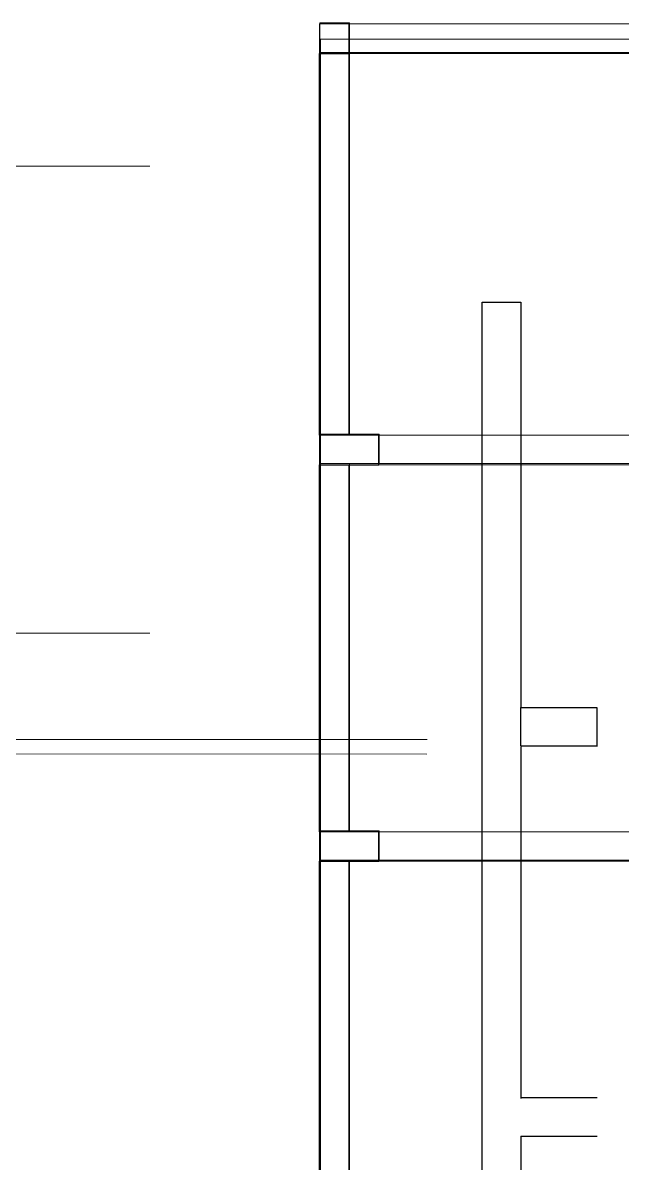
# Model space of a CAD drawing. Header units: inches. Extents: x -1128 to 651, y 96 to 845.
# Drawn here: x -978.31 to -972.73, y 696.91 to 707.54 of the extents above; entities that cross this region are included whole.
import ezdxf

# ---------------------------------------------------------------- set-up
doc = ezdxf.new("R2010")
doc.units = ezdxf.units.IN
doc.header["$MEASUREMENT"] = 0
doc.linetypes.add('DASH', pattern=[0.35, 0.25, -0.1])
for name, color, linetype in [('Background Stuff', 253, 'Continuous'), ('CABLE ROUTE OF GENERATOR AND MCC ROOM-EMBED 1_DWG$0$DwgTemplate', 7, 'Continuous'), ('Cable Trench', 2, 'Continuous'), ('EQUIPMENT LAYOUT OF TOTAL LLIGHTING-EMBED 1_DWG$0$DwgTemplate', 7, 'Continuous'), ('Layer 1', 7, 'Continuous'), ('硅胶总平面底图 工艺装置区', 253, 'Continuous')]:
    doc.layers.add(name, color=color, linetype=linetype)

msp = doc.modelspace()

# ---------------------------------------------------------------- linework, layer by layer
at = {"color": 200, "linetype": 'DASH', "lineweight": -3, "ltscale": 500}
msp.add_line((-973.671, 700.798), (-973.671, 701.156), dxfattribs=at)
at = {"color": 6, "lineweight": 0}
msp.add_lwpolyline([(-975.539, 707.387), (-967.146, 707.387), (-967.146, 684.915), (-975.539, 684.915)], close=True, dxfattribs=at)
at = {"layer": 'Background Stuff', "linetype": 'Continuous'}
for p, q in [((-975.548, 707.528), (-975.548, 707.253)), ((-975.273, 707.528), (-975.548, 707.528)), ((-975.273, 707.253), (-975.273, 707.528)), ((-975.548, 707.253), (-975.273, 707.253)), ((-975.548, 703.695), (-975.548, 707.253)), ((-975.273, 703.695), (-975.273, 707.253)), ((-975.548, 703.695), (-975.548, 703.419)), ((-974.997, 703.695), (-975.548, 703.695)), ((-974.997, 703.419), (-974.997, 703.695)), ((-975.548, 703.419), (-974.997, 703.419)), ((-975.548, 699.998), (-975.548, 703.419)), ((-975.273, 699.998), (-975.273, 703.419)), ((-974.997, 699.998), (-975.548, 699.998)), ((-975.548, 699.998), (-975.548, 699.723)), ((-974.997, 699.723), (-974.997, 699.998)), ((-975.548, 696.302), (-975.548, 699.723)), ((-975.548, 699.723), (-974.997, 699.723)), ((-975.273, 696.302), (-975.273, 699.723))]:
    msp.add_line(p, q, dxfattribs=at)
at = {"layer": 'CABLE ROUTE OF GENERATOR AND MCC ROOM-EMBED 1_DWG$0$DwgTemplate', "color": 200, "linetype": 'Continuous', "lineweight": -3}
for p, q in [((-973.671, 701.156), (-972.961, 701.156)), ((-973.671, 701.156), (-972.961, 701.156)), ((-972.961, 700.794), (-972.961, 701.152)), ((-973.671, 700.798), (-972.961, 700.798)), ((-973.671, 700.798), (-972.961, 700.798)), ((-973.671, 697.521), (-972.961, 697.521)), ((-973.671, 697.159), (-972.961, 697.159)), ((-973.671, 697.159), (-972.961, 697.159))]:
    msp.add_line(p, q, dxfattribs=at)
for points in [[(-974.574, 685.19), (-974.574, 691.291), (-974.032, 691.291), (-974.032, 704.933)], [(-974.032, 704.933), (-973.671, 704.933), (-973.671, 701.156)], [(-973.671, 700.794), (-973.671, 697.513)], [(-973.671, 697.159), (-973.671, 693.652)]]:
    msp.add_lwpolyline(points, dxfattribs=at)
at = {"layer": 'Cable Trench', "linetype": 'Continuous', "lineweight": 13}
for p, q in [((-974.926, 707.528), (-974.564, 707.528)), ((-974.564, 707.528), (-974.926, 707.528)), ((-974.759, 707.528), (-974.759, 707.528)), ((-974.759, 707.528), (-974.759, 707.528)), ((-974.731, 707.528), (-974.731, 707.528)), ((-974.731, 707.528), (-974.731, 707.528))]:
    msp.add_line(p, q, dxfattribs=at)
at = {"layer": 'EQUIPMENT LAYOUT OF TOTAL LLIGHTING-EMBED 1_DWG$0$DwgTemplate', "color": 200, "linetype": 'Continuous', "lineweight": -3}
for p, q in [((-973.671, 701.156), (-972.961, 701.156)), ((-973.671, 701.156), (-972.961, 701.156)), ((-973.671, 700.798), (-972.961, 700.798)), ((-973.671, 700.798), (-972.961, 700.798)), ((-973.671, 697.159), (-972.961, 697.159)), ((-973.671, 697.159), (-972.961, 697.159))]:
    msp.add_line(p, q, dxfattribs=at)
at = {"layer": 'Layer 1', "color": 0, "lineweight": 0}
for points in [[(-992.495, 706.202), (-977.131, 706.202)], [(-990.706, 701.85), (-977.131, 701.85)], [(-991.586, 700.859), (-974.546, 700.859)], [(-991.559, 700.723), (-974.547, 700.72)]]:
    msp.add_lwpolyline(points, dxfattribs=at)
at = {"layer": '硅胶总平面底图 工艺装置区', "color": 253, "linetype": 'Continuous', "lineweight": 0}
for p, q in [((-975.268, 707.538), (-975.544, 707.538)), ((-975.544, 707.538), (-975.544, 707.263)), ((-975.273, 707.528), (-971.255, 707.528)), ((-975.268, 707.263), (-975.268, 707.538)), ((-975.544, 707.263), (-975.268, 707.263)), ((-975.273, 707.253), (-971.255, 707.253)), ((-975.268, 707.263), (-971.251, 707.263)), ((-975.268, 703.704), (-975.268, 707.263)), ((-975.544, 703.704), (-975.544, 703.429)), ((-974.993, 703.704), (-975.544, 703.704)), ((-974.993, 703.429), (-974.993, 703.704)), ((-974.997, 703.695), (-967.697, 703.695)), ((-975.544, 703.429), (-974.993, 703.429)), ((-975.268, 700.008), (-975.268, 703.429)), ((-974.997, 703.419), (-967.697, 703.419)), ((-974.993, 703.429), (-967.692, 703.429)), ((-974.993, 700.008), (-975.544, 700.008)), ((-975.544, 700.008), (-975.544, 699.733)), ((-974.997, 699.998), (-967.697, 699.998)), ((-974.993, 699.733), (-974.993, 700.008)), ((-975.544, 699.733), (-974.993, 699.733)), ((-975.268, 696.312), (-975.268, 699.733)), ((-974.997, 699.723), (-967.697, 699.723)), ((-974.993, 699.733), (-967.692, 699.733))]:
    msp.add_line(p, q, dxfattribs=at)

doc.saveas('drawing.dxf')
